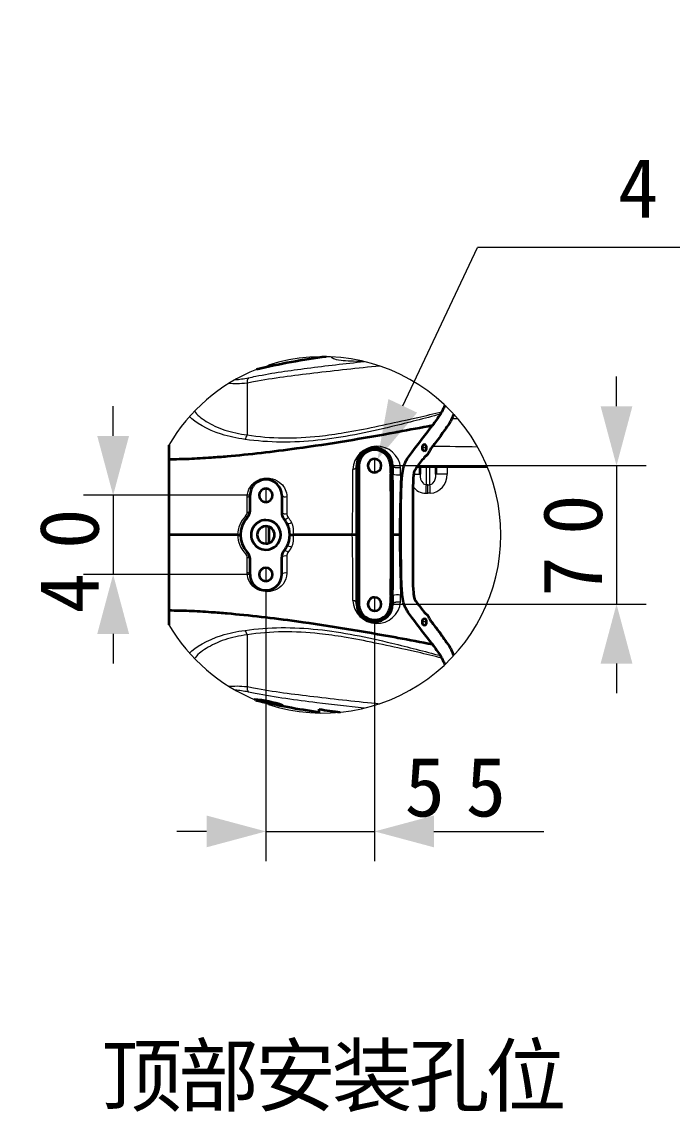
# Model space of a CAD drawing. Header units: millimetres. Extents: x 116 to 5831, y 100 to 4110.
# Drawn here: x 4624 to 5063, y 899 to 1634 of the extents above; entities that cross this region are included whole.
import ezdxf

# ---------------------------------------------------------------- set-up
doc = ezdxf.new("R2010")
doc.units = ezdxf.units.MM
doc.header["$MEASUREMENT"] = 0
doc.layers.get('0').update_dxf_attribs({"lineweight": 18})
doc.layers.add('图层0000', color=7, linetype='Continuous', lineweight=25)
doc.layers.add('图层1', color=7, linetype='Continuous', lineweight=35)
doc.dimstyles.new('线性样式 (GB)', dxfattribs={"dimtxt": 2, "dimasz": 2, "dimexe": 1, "dimexo": 0.5, "dimgap": 0.5, "dimtad": 1, "dimdsep": 46, "dimcen": -2.1272670180000004, "dimclrd": 7, "dimclre": 7, "dimclrt": 7, "dimadec": 0, "dimazin": 0, "dimtfac": 0.7, "dimtmove": 0, "dimatfit": 1, "dimfxl": 1, "dimfrac": 2, "dimtolj": 1, "dimtzin": 0, "dimlwd": 18, "dimlwe": 18, "dimarcsym": 0})

# ---------------------------------------------------------------- blocks, each defined once
blk = doc.blocks.new('DimBlk401')
at = {"layer": '图层0000', "color": 7, "linetype": 'Continuous', "lineweight": 18}
for p, q in [((5024.993500225246, 1375.0095479366848), (5024.993500225246, 1395.0095479366848)), ((4871.876815178376, 1335.0095479366848), (5044.993500225246, 1335.0095479366848)), ((5024.993500225246, 1335.0095479366848), (5024.993500225246, 1241.6762146033525)), ((4871.876815178373, 1241.6762146033525), (5044.993500225246, 1241.6762146033525)), ((5024.993500225246, 1201.6762146033525), (5024.993500225246, 1181.6762146033525))]:
    blk.add_line(p, q, dxfattribs=at)
at = {"layer": '图层0000', "color": 7, "linetype": 'Continuous', "lineweight": -3}
for points in [[(5014.2755325292455, 1375.0095479366848), (5024.993500225246, 1335.0095479366848), (5035.711467921246, 1375.0095479366848)], [(5035.7114679212455, 1201.6762146033525), (5024.993500225246, 1241.6762146033525), (5014.275532529246, 1201.6762146033525)]]:
    blk.add_solid(points, dxfattribs=at)
at = {"layer": '图层0000', "color": 7, "linetype": 'Continuous', "lineweight": 18, "insert": (5015.889022108167, 1288.3428812700186), "char_height": 40, "attachment_point": 8, "rotation": 90, "line_spacing_factor": 1.2}
blk.add_mtext('\\T1.531250;\\W1;\\FSimSun|b0|i0;70', dxfattribs=at)
blk = doc.blocks.new('DimBlk402')
at = {"layer": '图层0000', "color": 7, "linetype": 'Continuous', "lineweight": 18}
for p, q in [((4685.578522197902, 1355.0095479366846), (4685.578522197902, 1375.0095479366846)), ((4778.543481845041, 1315.0095479366846), (4665.578522197902, 1315.0095479366846)), ((4685.578522197902, 1315.0095479366846), (4685.578522197902, 1261.6762146033514)), ((4778.543481845041, 1261.6762146033514), (4665.578522197902, 1261.6762146033514)), ((4685.578522197902, 1221.6762146033514), (4685.578522197902, 1201.6762146033514))]:
    blk.add_line(p, q, dxfattribs=at)
at = {"layer": '图层0000', "color": 7, "linetype": 'Continuous', "lineweight": -3}
for points in [[(4674.860554501902, 1355.0095479366846), (4685.578522197902, 1315.0095479366846), (4696.296489893903, 1355.0095479366846)], [(4696.296489893902, 1221.6762146033514), (4685.578522197902, 1261.6762146033514), (4674.860554501903, 1221.6762146033514)]]:
    blk.add_solid(points, dxfattribs=at)
at = {"layer": '图层0000', "color": 7, "linetype": 'Continuous', "lineweight": 18, "insert": (4676.474044080824, 1278.8457489013672), "char_height": 40, "attachment_point": 8, "rotation": 90, "line_spacing_factor": 1.2}
blk.add_mtext('\\T1.593750;\\W1;\\FSimSun|b0|i0;40', dxfattribs=at)
blk = doc.blocks.new('DimBlk403')
at = {"layer": '图层0000', "color": 7, "linetype": 'Continuous', "lineweight": 18}
for p, q in [((4788.543481845041, 1251.6762146033514), (4788.543481845041, 1068.5566096380353)), ((4861.876815178376, 1231.6762146033514), (4861.876815178376, 1068.5566096380353)), ((4748.543481845041, 1088.5566096380353), (4728.543481845041, 1088.5566096380353)), ((4788.543481845041, 1088.5566096380353), (4861.876815178376, 1088.5566096380353)), ((4901.876815178376, 1088.5566096380353), (4976.025495529175, 1088.5566096380353))]:
    blk.add_line(p, q, dxfattribs=at)
at = {"layer": '图层0000', "color": 7, "linetype": 'Continuous', "lineweight": -3}
for points in [[(4748.543481845041, 1077.8386419420353), (4788.543481845041, 1088.5566096380353), (4748.543481845041, 1099.2745773340353)], [(4901.876815178376, 1099.2745773340353), (4861.876815178376, 1088.5566096380353), (4901.876815178376, 1077.8386419420353)]]:
    blk.add_solid(points, dxfattribs=at)
at = {"layer": '图层0000', "color": 7, "linetype": 'Continuous', "lineweight": 18, "insert": (4923.338928222656, 1097.9595949687064), "char_height": 40, "attachment_point": 8, "line_spacing_factor": 1.2}
blk.add_mtext('\\T1.515625;\\W1;\\FSimSun|b0|i0;55', dxfattribs=at)
blk = doc.blocks.new('DimBlk404')
at = {"layer": '图层0000', "color": 7, "linetype": 'Continuous', "lineweight": 18}
for p in [(4880.886139540953, 1375.2819127177124), (5388.026663714641, 1481.9584480682227)]:
    blk.add_line(p, (4931.2394990563325, 1481.9584480682227), dxfattribs=at)
at = {"layer": '图层0000', "color": 7, "linetype": 'Continuous', "lineweight": -3}
blk.add_solid([(4871.193671619592, 1379.856942458151), (4863.811896101513, 1339.1091299802622), (4890.578607462313, 1370.7068829772734)], dxfattribs=at)
at = {"layer": '图层0000', "color": 5, "linetype": 'Continuous', "lineweight": 18, "insert": (5190.265481898182, 1501.3614336410376), "char_height": 40, "attachment_point": 8, "line_spacing_factor": 1.2}
blk.add_mtext('\\T1.515625;\\W1;\\FSimSun|b0|i0;4X M8{\\Fgdt;x}15', dxfattribs=at)
blk = doc.blocks.new('ViewBlk20')
at = {"layer": '图层0000', "color": 251, "linetype": 'Continuous', "lineweight": 18}
for p, q in [((4775.876815176799, 1390.5928198632892), (4775.876815176799, 1355.6398955484706)), ((4896.889752640622, 1347.0095479366846), (4893.953130597374, 1347.0095479366846)), ((4861.876815178376, 1339.542881270018), (4861.876815178376, 1335.0095479366848)), ((4851.210148511667, 1335.0095479366848), (4849.876815178376, 1335.0095479366848)), ((4861.876815178376, 1335.0095479366848), (4861.876815178376, 1330.4762146033513)), ((4872.543481845111, 1335.0095479366848), (4873.876815178375, 1335.0095479366848)), ((4896.543481843466, 1334.2762146033515), (4896.543481843466, 1322.1465122193822)), ((4899.210148510132, 1322.1465122193822), (4899.210148510132, 1334.2762146033515)), ((4910.763078101467, 1334.2762146033515), (4910.763078101467, 1329.146698146749)), ((4872.717247777052, 1329.239182752628), (4874.007139627352, 1329.2925276783044)), ((4888.216094874373, 1329.1466981467486), (4892.543481843466, 1329.1466981467488)), ((4910.763078101467, 1329.1466981467488), (4903.210148510133, 1329.1466981467488)), ((4788.543481845043, 1319.542881270018), (4788.543481845043, 1315.0095479366848)), ((4788.543481845043, 1315.0095479366848), (4788.543481845043, 1310.4762146033513)), ((4896.445008185169, 1316.373009527486), (4897.876815176799, 1316.3673238380252)), ((4897.876815176799, 1322.1408265299215), (4896.543481843466, 1322.1465122193822)), ((4897.876815176799, 1322.1408265299215), (4899.210148510132, 1322.1465122193822)), ((4897.876815176799, 1316.3673238380252), (4897.876815176799, 1322.1408265299215)), ((4899.308622168429, 1316.373009527486), (4897.876815176799, 1316.3673238380252)), ((4775.971128962872, 1303.7515072007614), (4775.958929700822, 1313.959074559316)), ((4802.685328543646, 1314.1000897219587), (4802.6297615758485, 1302.68188137076)), ((4788.543481845043, 1294.2095479366847), (4788.543481845043, 1288.342881270018)), ((4788.543481845043, 1288.342881270018), (4788.543481845043, 1282.4762146033515)), ((4775.958929700822, 1262.7266879807125), (4775.971128962872, 1272.9342553392746)), ((4802.629761575848, 1274.0038811692762), (4802.685328543646, 1262.5856728180834)), ((4788.543481845043, 1266.2095479366847), (4788.543481845043, 1261.6762146033514)), ((4788.543481845043, 1261.6762146033514), (4788.543481845043, 1257.142881270018)), ((4849.876815178376, 1241.6762146033514), (4851.21014851164, 1241.6762146033514)), ((4861.876815178376, 1246.2095479366847), (4861.876815178376, 1241.6762146033514)), ((4861.876815178376, 1241.6762146033514), (4861.876815178376, 1237.142881270018)), ((4873.876815178375, 1241.6762146033514), (4872.543481845111, 1241.6762146033514)), ((4874.0071396273515, 1247.3932348617152), (4872.717247777051, 1247.4465797873916)), ((4861.876815178376, 1231.0095479366162), (4861.876815178376, 1229.6762146033514)), ((4896.889752640622, 1229.6762146033514), (4893.953130597374, 1229.6762146033514)), ((4775.876815176799, 1221.0458669915652), (4775.876815176799, 1186.0929426767468)), ((4824.489852695844, 1168.2987303931995), (4824.489852695844, 1170.1649618294118))]:
    blk.add_line(p, q, dxfattribs=at)
at = {"layer": '图层0000', "color": 7, "linetype": 'Continuous', "lineweight": 18}
for centre, radius, start, end in [((4826.912696730342, 1288.342881270018), 120.06859844668753, 0, 107.76565953398318), ((4826.912696730343, 1288.3428812700172), 120.0685984466883, 111.80114301850547, 149.7371607218869), ((4826.912696730341, 1288.3428812700186), 120.06859844668841, 252.23434046601741, 0), ((4826.9126967303455, 1288.3428812700204), 120.06859844669114, 210.26417806492103, 248.19775889861435)]:
    blk.add_arc(centre, radius, start, end, dxfattribs=at)
at = {"layer": '图层0000', "color": 251, "linetype": 'Continuous', "lineweight": 18}
for centre, radius, start, end in [((4780.938198546774, 1391.1562691988975), 5.092649288106077, 143.34631011208245, 186.35219442821557), ((4913.453798675418, 1115.9714164826132), 250.51226887232212, 88.93462053968739, 89.90769426820412), ((4766.306630961843, 1358.2547058716184), 9.920970664921915, 325.77075449959176, 344.71835943622494), ((4894.20947095334, 1363.8573804055216), 15.079567764834055, 324.69889995656615, 329.7688430809562), ((4863.390414560201, 1331.9012526176775), 16.112864177238325, 5.8189957843509985, 178.04841512662574), ((2753.1468470474374, 1331.6230445677434), 2094.140212703535, 358.81576828248984, 0.022624889150005146), ((4846.897600458688, 1335.4339863453208), 3.0092969791539774, 277.43286738374064, 351.8918312240825), ((4456.891643471166, 1339.9931324713887), 422.57796176100334, 358.4907626734747, 359.1243145283764), ((4877.780906871714, 1342.8947708122016), 14.11603122298481, 254.49401036430484, 276.2717815875854), ((7078.57854069648, 1257.4209970939505), 2200.415616164101, 178.13941618399008, 179.1948103975006), ((4898.428994713464, 1328.6843707513026), 12.342745223118598, 274.0867489278051, 2.1466542743835126), ((4776.161981595459, 1315.86436723402), 1.916082004559723, 263.91680384716204, 333.50442056887573), ((4801.667526832658, 1317.3052408984029), 3.362872936456295, 223.05171911811615, 287.61734240841275), ((4896.759286999933, 1327.520737891168), 11.152157586935678, 215.65094670707788, 268.3851345536573), ((5161.593597700717, 1314.7381897468438), 265.15362935060824, 178.39896268282456, 179.6467373749051), ((4634.1600326563475, 1314.738189746877), 265.15362934714153, 0.35326262509235246, 1.6010373171892063), ((4788.057501272372, 1288.039916794673), 18.525396101940853, 135.43359725821273, 179.0629425926121), ((4772.106506423426, 1303.7522908749665), 3.8646226189014388, 315.42308614493146, 359.98838147234375), ((4738.837193638322, 1263.2260762857666), 52.22522332371821, 44.61994040733227, 46.39002587608709), ((4776.254665450157, 1305.7702447118697), 2.0385519562613243, 262.00496999802925, 322.72485352976855), ((4801.62901656862, 1306.6429671729304), 4.085546634374481, 233.69703120254246, 284.1787394524372), ((4806.489675286873, 1302.6648505752728), 3.8599512826649978, 179.74719995208454, 220.5649441490428), ((4801.303855610979, 1301.8041600700087), 2.792699632505739, 259.0223597929549, 323.7977520133277), ((4803.692182265027, 1299.1741375397055), 3.1800325444906625, 252.58774997464343, 312.2411334540225), ((4789.378886699931, 1288.0506601976904), 18.64235481221415, 28.059794532957852, 40.48701197457494), ((4793.902709084992, 1290.8765872285976), 13.326000902039105, 349.03948275073003, 26.486881431144862), ((4788.057069687512, 1288.6456647514876), 18.524961615639462, 180.9365195171202, 224.56694063205603), ((4793.9025405440825, 1285.8091982883461), 13.326161999953621, 333.51335333370605, 10.960282484415089), ((2751.9704552891085, 1245.050792560582), 2095.3165996976904, 359.9777139099805, 1.1838929183869928), ((7078.602193073761, 1319.2653157768054), 2200.4392739395034, 180.8051952761359, 181.8605781423738), ((4803.692182265027, 1277.5116250003348), 3.1800325444867275, 47.75886654594011, 107.41225002536301), ((4789.378886700005, 1288.63510234229), 18.64235481212244, 319.5129880254122, 331.94020546708543), ((4738.837193641613, 1313.4596862509225), 52.225223319022405, 313.60997412383045, 315.38005959274403), ((4772.106496673298, 1272.9334676673893), 3.8646323698434886, 0.011677766644226957, 44.57685461611383), ((4776.254665450155, 1270.9155178281644), 2.038551956263295, 37.27514647024623, 97.99503000191129), ((4801.629016568619, 1270.0427953671121), 4.085546634368616, 75.82126054754099, 126.3029687975001), ((4801.30385561098, 1274.881602470032), 2.7926996325017566, 36.20224798661907, 100.9776402070611), ((4806.490009405601, 1274.0207893237662), 3.8602848590234116, 139.43689799684861, 180.25095790197093), ((4776.161981595459, 1260.8213953060092), 1.9160820045586555, 26.495579431069498, 96.08319615284081), ((4801.667526832659, 1259.3805216416345), 3.362872936460683, 72.38265759162783, 136.94828088182933), ((4863.39040780816, 1244.784309934986), 16.112850619777227, 181.95087496704832, 354.18171412177816), ((4846.8976004587075, 1241.2517761947968), 3.009296979124744, 8.108168774893628, 82.56713261653665), ((4877.780906871712, 1233.7909917278714), 14.116031222932923, 83.72821841238034, 105.50598963575007), ((4456.891643588543, 1236.6926300710932), 422.57796164360315, 0.8756854715353067, 1.509237326610178), ((4766.306630961873, 1218.4310566684346), 9.920970664886989, 15.281640563725945, 34.22924550042728), ((4780.938198546766, 1185.5294933411371), 5.092649288099418, 173.64780557176013, 216.65368988796226)]:
    blk.add_arc(centre, radius, start, end, dxfattribs=at)
for points, knots in [([(4776.852577769445, 1394.1964632117047), (4778.471828167627, 1394.519947270733), (4791.556169441584, 1397.3191399060308), (4817.441375261922, 1400.8648161915207), (4841.975604439735, 1403.791251248008), (4854.860015918116, 1405.1136639306164)], [0, 0, 0, 0, 0.003953849108734564, 0.03163079286987641, 0.06176216905593185, 0.06176216905593185, 0.06176216905593185, 0.06176216905593185]), ([(4854.259997517363, 1405.255641363243), (4848.023584415167, 1405.1599240353423), (4835.852845164391, 1405.7854679747347), (4832.289873574415, 1407.4378093048686), (4833.357080252237, 1408.238411853833)], [0.0025174376739271623, 0.0025174376739271623, 0.0025174376739271623, 0.0025174376739271623, 0.021602797779125486, 0.04794713994350268, 0.04794713994350268, 0.04794713994350268, 0.04794713994350268]), ([(4865.408539855858, 1402.0729933556368), (4850.434126887285, 1400.691917203612), (4821.867910618219, 1397.3475556847106), (4792.127465086534, 1393.7923917931362), (4777.341088292123, 1390.796341769325), (4775.876815176799, 1390.5928198632892)], [0.04425148906855001, 0.04425148906855001, 0.04425148906855001, 0.04425148906855001, 0.0792344852412975, 0.11164859284001016, 0.11525016035097825, 0.11525016035097825, 0.11525016035097825, 0.11525016035097825]), ([(4774.509225638091, 1352.6741055892628), (4769.004912615158, 1353.4684381120942), (4753.4015629825, 1356.502497174987), (4740.588030635855, 1364.1960853297235), (4737.0646609555515, 1367.9908492313134)], [0, 0, 0, 0, 0.013597692506900846, 0.03937224767692414, 0.03937224767692414, 0.03937224767692414, 0.03937224767692414]), ([(4740.493625352305, 1371.6988194814599), (4741.135204270165, 1370.6540905226307), (4743.032888963445, 1368.362580508588), (4749.767596929258, 1363.742776912734), (4760.536088127275, 1358.4146431081172), (4770.699638172447, 1356.4311234866477), (4775.876815176799, 1355.6398955484706)], [0.0618220748523396, 0.0618220748523396, 0.0618220748523396, 0.0618220748523396, 0.06991812092142255, 0.076274313732461, 0.0889866993545381, 0.10169908497661513, 0.10169908497661513, 0.10169908497661513, 0.10169908497661513]), ([(4906.297514743076, 1369.708632238684), (4895.447807039726, 1366.741511825146), (4868.150260860402, 1359.6951281893012), (4823.397473413922, 1350.2725898773206), (4790.547087892918, 1350.3596667968784), (4774.509225638091, 1352.6741055892628)], [0, 0, 0, 0, 0.02638655846610725, 0.06596639616526796, 0.10554623386442853, 0.10554623386442853, 0.10554623386442853, 0.10554623386442853]), ([(4775.876815176799, 1355.6398955484706), (4791.771433605195, 1353.2107210858956), (4813.569980885045, 1353.1318716505737), (4849.719257280811, 1358.2790376061448), (4871.732209230267, 1363.322388756872), (4893.694783677611, 1367.9901152917323), (4901.833622613352, 1370.0543940007), (4907.245235682123, 1371.334942272409)], [0, 0, 0, 0, 0.03911947044794046, 0.05215929393058729, 0.08475885263720438, 0.09127876437852782, 0.10431858786117472, 0.10431858786117472, 0.10431858786117472, 0.10431858786117472]), ([(4775.958929700822, 1313.959074559316), (4775.953437415108, 1318.7196174582518), (4779.294819031466, 1323.89052576613), (4787.364487270678, 1326.8591782342546), (4793.3328002588005, 1326.630873131452), (4799.920031510112, 1322.946564353849), (4802.702646688945, 1317.651157699789), (4802.685328543646, 1314.1000897219587)], [0, 0, 0, 0, 0.011740881836830648, 0.012808234731087977, 0.019212352096631854, 0.02561646946217557, 0.03415529261623386, 0.03415529261623386, 0.03415529261623386, 0.03415529261623386]), ([(4892.543481843466, 1329.146698146749), (4892.543481843466, 1326.974338774659), (4893.039175880441, 1324.0259351501845), (4895.720702203721, 1322.165225518333), (4896.543481843466, 1322.1465122193822)], [0, 0, 0, 0, 0.005446396299639258, 0.00726186173285237, 0.00726186173285237, 0.00726186173285237, 0.00726186173285237]), ([(4899.210148510132, 1322.1465122193822), (4900.0327965647975, 1322.1652225255636), (4902.677095726116, 1323.9846652466529), (4903.210148510133, 1326.9747736403995), (4903.210148510133, 1329.146698146749)], [0, 0, 0, 0, 0.0018226770817083293, 0.007290708326833317, 0.007290708326833317, 0.007290708326833317, 0.007290708326833317]), ([(4802.685328543646, 1262.5856728180834), (4802.6983292754285, 1259.9198860591441), (4801.568458461945, 1256.576147490729), (4797.930947309108, 1252.6638941623419), (4793.642544137679, 1250.2171960603896), (4787.34946038614, 1249.780762924722), (4779.186659539244, 1252.797469874236), (4775.953937592351, 1258.3996831655943), (4775.958929700822, 1262.7266879807125)], [0, 0, 0, 0, 0.006390315331205096, 0.008520420441606735, 0.014910735772811344, 0.020235998548815144, 0.023431156214417423, 0.03408168176642494, 0.03408168176642494, 0.03408168176642494, 0.03408168176642494]), ([(4737.0646609555515, 1208.6949133087214), (4740.588030635787, 1212.4896772103218), (4753.401562982497, 1220.1832653650486), (4769.004912615159, 1223.2173244279418), (4774.509225638091, 1224.0116569507732)], [0.06880487051846898, 0.06880487051846898, 0.06880487051846898, 0.06880487051846898, 0.09435497872990987, 0.10783426140561093, 0.10783426140561093, 0.10783426140561093, 0.10783426140561093]), ([(4775.876815176799, 1221.0458669915652), (4770.69479302923, 1220.253898570173), (4760.521491591742, 1218.2681177724387), (4749.746537863193, 1212.9316917366596), (4743.024770694809, 1208.3145738296057), (4741.132865547923, 1206.0278249217665), (4740.493645473301, 1204.9869221981878)], [0, 0, 0, 0, 0.012883599523951636, 0.025767199047903235, 0.032208998809879, 0.04037633033083821, 0.04037633033083821, 0.04037633033083821, 0.04037633033083821]), ([(4774.509225638091, 1224.0116569507732), (4790.547087892907, 1226.3260957431564), (4823.397473413932, 1226.4131726627197), (4868.150260860413, 1216.9906343507305), (4895.4478070397945, 1209.9442507148701), (4906.297514743076, 1206.9771303013524)], [0, 0, 0, 0, 0.03923869491200987, 0.07847738982401987, 0.10463651976535993, 0.10463651976535993, 0.10463651976535993, 0.10463651976535993]), ([(4907.245235682123, 1205.3508202676276), (4901.833622613374, 1206.631368539331), (4893.694783677611, 1208.6956472483032), (4871.732209230281, 1213.363373783163), (4849.719257280833, 1218.406724933886), (4813.569980885053, 1223.5538908894637), (4791.771433605185, 1223.4750414541381), (4775.876815176799, 1221.0458669915652)], [0, 0, 0, 0, 0.013157854910548675, 0.019736782365823016, 0.0526314196421948, 0.0657892745527435, 0.10526283928438956, 0.10526283928438956, 0.10526283928438956, 0.10526283928438956]), ([(4775.876815176799, 1186.0929426767468), (4777.3410882921235, 1185.8894207707099), (4792.127465086531, 1182.893370746909), (4821.86791061822, 1179.338206855322), (4850.434126887286, 1175.9938453364248), (4865.408539855858, 1174.6127691843992)], [0, 0, 0, 0, 0.0035959527644057114, 0.03595952764405648, 0.07088798626977576, 0.07088798626977576, 0.07088798626977576, 0.07088798626977576]), ([(4854.860606855804, 1171.5722400429918), (4844.126336374179, 1172.6733476204774), (4819.452995973498, 1175.6682317119803), (4793.5141641137925, 1178.9538181920252), (4778.353935092498, 1182.1893672353958), (4776.852577769445, 1182.4892993283318)], [0.05564334315115316, 0.05564334315115316, 0.05564334315115316, 0.05564334315115316, 0.08078887996303907, 0.11383887631155504, 0.11751109812805685, 0.11751109812805685, 0.11751109812805685, 0.11751109812805685])]:
    blk.add_open_spline(points, degree=3, knots=knots, dxfattribs=at)
for points in [[(4775.876815176799, 1390.5928198632892), (4771.089210866359, 1389.9273822858252), (4766.867005400769, 1390.1421308076679), (4763.615202923746, 1390.3717772297205)], [(4768.003629410264, 1392.966923059802), (4770.565911821042, 1393.1283833074085), (4773.607262698428, 1393.5481337790363), (4776.852577769445, 1394.1964632117047)], [(4931.37062812084, 1347.545996919196), (4921.511766858809, 1347.7144791239461), (4911.256162461206, 1347.8487248928548), (4900.917357890989, 1347.868107897471)], [(4763.61520292375, 1186.3139853103157), (4766.867005400774, 1186.5436317323688), (4771.089210866363, 1186.7583802542117), (4775.876815176799, 1186.0929426767468)], [(4776.852577769445, 1182.4892993283318), (4773.607262698428, 1183.1376287609983), (4770.565911821039, 1183.5573792326281), (4768.003629410266, 1183.718839480234)]]:
    blk.add_open_spline(points, degree=3, dxfattribs=at)
for points, weights in [([(4879.420251566068, 1333.5348736139513), (4877.443700145072, 1333.2045148081515), (4875.6602576617215, 1333.6789491936745), (4873.876815178369, 1334.1533835791972), (4873.876815178375, 1335.0095479366896)], [1, 0.8815155640035898, 1, 0.8815155640035898, 1]), ([(4873.876815178375, 1241.6762146033466), (4873.876815178368, 1242.532378960839), (4875.6602576617215, 1243.006813346362), (4877.443700145073, 1243.4812477318847), (4879.420251566068, 1243.150888926085)], [1, 0.8815155640035951, 1, 0.8815155640035951, 1])]:
    blk.add_rational_spline(points, weights, degree=2, knots=[0, 0, 0, 0.5, 0.5, 1, 1, 1], dxfattribs=at)
at = {"layer": '图层1', "color": 7, "linetype": 'Continuous', "lineweight": 35}
for p, q in [((4790.2768151768, 1402.6857014020518), (4790.2768151768, 1401.6471707021458)), ((4723.2101485108815, 1348.8594064986069), (4723.210148511183, 1339.154530814255)), ((4723.210148511183, 1339.154530814255), (4723.210148510133, 1288.342881270018)), ((4849.876815178376, 1241.6762146033514), (4849.876815178376, 1335.0095479366848)), ((4851.210148511667, 1335.0095479366848), (4851.21014851164, 1241.6762146033514)), ((4872.543481845084, 1334.6118733619724), (4872.543481845111, 1335.0095479366848)), ((4872.543481845084, 1334.6118733619724), (4873.876815178375, 1334.6118733619724)), ((4873.876815178375, 1335.0095479366848), (4873.876815178375, 1334.6118733619724)), ((4937.847800380361, 1334.2762146033515), (4890.552927993245, 1334.2762146033515)), ((4892.543481843466, 1329.146698146749), (4892.543481843466, 1334.2762146033515)), ((4903.210148510133, 1334.2762146033515), (4903.210148510133, 1329.146698146749)), ((4777.876815178376, 1304.5356094063577), (4777.876815178376, 1315.0095479366848)), ((4799.210148511709, 1315.0095479366848), (4799.210148511709, 1303.350434921774)), ((4790.676815176799, 1282.877840860891), (4790.676815176799, 1293.8079216791452)), ((4769.5345826778175, 1288.342881270018), (4723.210148510133, 1288.342881270018)), ((4723.210148510133, 1288.342881270018), (4723.210148511183, 1237.5312317257815)), ((4769.5345826778175, 1288.342881270018), (4771.343481843466, 1288.342881270018)), ((4804.676815176799, 1288.3428812700122), (4806.985622910153, 1288.342881270018)), ((4846.839770550531, 1288.342881270018), (4806.985622910153, 1288.342881270018)), ((4849.876815178371, 1288.342881270018), (4846.839770550531, 1288.342881270018)), ((4874.2021032582825, 1288.3428660400014), (4873.087730129488, 1288.3428812639959)), ((4878.380203969121, 1288.342881270018), (4874.2021032582825, 1288.3428660400014)), ((4879.483389194212, 1288.342881270018), (4878.380203969121, 1288.342881270018)), ((4777.876815178376, 1261.6762146033514), (4777.876815178376, 1272.150153133678)), ((4799.210148511709, 1261.6762146033514), (4799.210148511709, 1273.3353276182622)), ((4872.543481845111, 1241.6762146033514), (4872.543481845084, 1242.07388917804)), ((4873.876815178375, 1242.0738891780497), (4872.543481845084, 1242.07388917804)), ((4873.876815178375, 1242.0738891780497), (4873.876815178375, 1241.6762146033514)), ((4723.210148511183, 1237.5312317257815), (4723.210148510882, 1227.8263560414296)), ((4790.2768151768, 1175.0385918378904), (4790.276815176799, 1174.0000611379842)), ((4824.377304945436, 1168.3010547200656), (4824.377304945436, 1169.6311094473742)), ((4824.5788657568555, 1168.2969668624921), (4824.5788657568555, 1170.8570147842356))]:
    blk.add_line(p, q, dxfattribs=at)
for centre, radius, start, end in [((4890.792602992304, 937.9405828483973), 474.4497161836418, 97.44752433857994, 103.21610561922664), ((15878.643408660393, -3490.4966978679486), 12000.374359456493, 156.07693952978192, 156.10009958800026), ((5007.075169324884, 1293.5936391725863), 126.29183596916394, 142.93710675685946, 147.20131425552327), ((4899.759145961656, 1374.6081154172762), 8.170385654248976, 323.15418877020755, 336.38341446002283), ((7621.371552992358, 134.4328452989376), 2974.65644208582, 155.4657212178171, 155.57152897079982), ((4994.091407356331, 1299.5097791805315), 103.75184826663843, 142.23091552242812, 147.70083086798186), ((4905.829173051568, 1367.8440481534067), 7.871702950841208, 322.534084516325, 335.84240354166377), ((5607.75409394058, 807.0725456979886), 889.9861375112812, 142.00442563514642, 142.69082937149975), ((4861.876815178376, 1335.0095479366846), 11.999999999999833, 89.99999999939206, 179.99999999999895), ((4861.876815178376, 1335.0095479366848), 10.666666666735571, 0, 180), ((4861.876815178374, 1335.0095479366848), 12.000000000000124, 0, 89.99999999938336), ((4895.878439949774, 1347.3145550666598), 1.949319227775743, 103.55861291369145, 189.00197658628719), ((4895.878439949775, 1346.7045408067092), 1.9493192277762985, 170.9980234137104, 256.4413870862566), ((4894.96444328822, 1347.314555066659), 1.949319227777146, 350.998023413741, 76.44138708618173), ((4894.964443288221, 1346.7045408067097), 1.949319227776261, 283.5586129137694, 9.00197658627638), ((4894.170789220338, 1345.7587840016843), 4.803671262935149, 302.0603134119062, 343.4991223059165), ((4905.944423450241, 1341.9953330829808), 7.558628818487966, 143.35132642135895, 161.49459733242298), ((4861.876815178375, 1335.0095479366862), 4.533333333332372, 89.9999999999885, 270.0000000000115), ((4861.876815178376, 1335.009547936685), 4.533333333333632, 270, 90), ((4899.14132750318, 1337.4038980936093), 4.9204573736600254, 119.46982593534263, 143.5230572174189), ((5017.4513052651755, 1336.6093908583152), 144.92159040148715, 180.7897577299779, 182.91512162009363), ((5069.0209689072635, 1336.7316534052466), 195.1556665895102, 180.62235875844223, 182.18458323559355), ((4788.543481845044, 1315.0095479366846), 10.666666666666998, 89.99999999998535, 179.99999999999878), ((4788.543481845043, 1315.0095479366855), 10.666666666666204, 0, 89.99999999998046), ((3452.381423677391, 1295.922435905722), 1420.7265250009675, 359.69432642805526, 1.3437378347685942), ((2739.197589108134, 1298.653284991749), 2135.02940967577, 359.72330789243307, 0.8222648112902833), ((4788.543481845043, 1315.0095479366857), 4.533333333333826, 90, 270), ((4788.543481845043, 1315.0095479366846), 4.533333333333509, 270, 90), ((4771.210148511711, 1304.5356094063584), 6.666666666666105, 316.0544804320929, 0), ((4805.876815178375, 1303.350434921774), 6.666666666667184, 180, 220.0294200392407), ((4788.010148510131, 1288.342881270018), 16.66666666666641, 136.05448043211098, 223.94551956789016), ((4788.543481845042, 1288.3428812700183), 9.999999999999613, 89.9999999999948, 270.0000000000052), ((4788.543481845042, 1288.3428812700186), 5.866666666666067, 89.99999999999112, 270.00000000000887), ((4788.543481845043, 1288.3428812700176), 9.9999999999997, 270, 90), ((4788.543481845042, 1288.3428812700186), 5.866666666666865, 270.00000000000887, 89.99999999999112), ((4788.010148510146, 1288.3428812700286), 16.666666666649668, 27.89266439075813, 40.029420039240165), ((4788.010148510135, 1288.3428812700183), 16.66666666666544, 0, 27.892664390771507), ((4788.010148510135, 1288.342881270018), 16.666666666664085, 332.10733560922625, 0), ((3452.640797451311, 1280.76097694762), 1420.4671674586152, 358.65611157512853, 0.3058241617376353), ((2741.506160344811, 1278.0214786339561), 2132.72091844141, 359.17714061243487, 0.27728627802682915), ((4788.010148510165, 1288.3428812699947), 16.666666666626995, 319.9705799607525, 332.10733560924916), ((4771.21014851171, 1272.150153133678), 6.6666666666663685, 0, 43.9455195678921), ((4805.876815178377, 1273.335327618262), 6.666666666668391, 139.97057996076282, 179.99999999999804), ((4788.543481845043, 1261.676214603352), 4.533333333333598, 90, 270), ((4788.543481845041, 1261.676214603352), 4.533333333334168, 270.000000000023, 89.999999999977), ((4788.543481845043, 1261.6762146033518), 10.666666666667242, 179.99999999999756, 0), ((4861.876815178377, 1241.6762146033523), 12.000000000000862, 179.99999999999568, 269.9999999999956), ((4861.876815178376, 1241.6762146033514), 10.666666666734923, 180, 270), ((4861.876815178375, 1241.6762146033518), 4.5333333333331165, 89.9999999999885, 270.0000000000115), ((4861.876815178376, 1241.6762146033514), 4.533333333333146, 270, 90), ((4861.876815178376, 1241.6762146033504), 10.666666666734129, 270, 0), ((4861.876815178375, 1241.6762146033516), 12.000000000000293, 270.0000000000043, 0), ((5017.561604489464, 1240.0728043355239), 145.03192833251356, 177.08568694366303, 179.20943370629476), ((5068.69389858209, 1239.9621223872564), 194.82852857040268, 177.81410511162576, 179.37895289434925), ((4899.141327503269, 1239.2818644465292), 4.9204573737924715, 216.47694278291786, 240.53017406433605), ((4894.170789220342, 1230.9269785383567), 4.8036712629293055, 16.500877694044274, 57.93968658811243), ((4895.8784399497745, 1229.9812217333265), 1.9493192277759626, 103.55861291371745, 189.00197658628298), ((4895.878439949775, 1229.3712074733767), 1.9493192277768205, 170.99802341372362, 256.4413870862613), ((4894.96444328822, 1229.9812217333263), 1.9493192277768066, 350.99802341373436, 76.44138708618017), ((4894.964443288221, 1229.3712074733774), 1.9493192277773286, 283.5586129137616, 9.001976586252395), ((4905.944423450326, 1234.6904294570998), 7.558628818583861, 198.50540266769005, 216.64867357848667), ((5120.551477553235, 1395.889655656763), 275.9638013839566, 216.90435520651775, 218.8955818706257), ((5015.5234330835065, 1292.9665138418975), 130.36654317232563, 212.66141569712337, 217.485821338638), ((5007.089740688358, 1283.1023001373048), 126.30959699704988, 212.7989856889125, 217.06259329905805), ((4905.829173051948, 1208.8417143868562), 7.87170295040103, 24.157596457939324, 37.465915484047244), ((4899.759145962118, 1202.0776471230279), 8.170385653720224, 23.616585539554535, 36.845811230237345), ((15878.643054202366, 6067.182302655747), 12000.373971479848, 203.89990040903666, 203.92306046800414), ((7621.371553023268, 2442.2529172590257), 2974.656442121379, 204.4284710292684, 204.53427878224971), ((4770.719438184347, 1081.3579648277685), 96.68132670292529, 72.36444104837884, 84.0726108575893), ((4812.731333124904, 1286.4785173495538), 113.69688272325646, 254.22039890631692, 263.57590507695335), ((4885.551849883028, 1613.8629676286314), 449.0407110326023, 256.7192568298104, 262.1700264892517), ((4815.969256016621, 1171.6824998880222), 8.65468020953459, 346.28887899753374, 349.90137766222733), ((4801.145151157372, 1173.5193491415444), 23.584465314273125, 351.8231691980196, 353.51834506322064), ((4932.528984107009, 1882.051355603892), 719.340405139123, 261.36912124798613, 262.50594098438773)]:
    blk.add_arc(centre, radius, start, end, dxfattribs=at)
for points, knots in [([(4900.916900472252, 1362.0045285592507), (4893.272185523079, 1360.533024484836), (4884.844735692821, 1358.973141201908), (4854.963323483693, 1353.4206277670496), (4815.533101512798, 1346.828920829332), (4773.231379422533, 1341.9794555933186), (4749.758052680717, 1340.1252482971945), (4737.536156652067, 1339.3914649375615), (4727.819121133551, 1339.1770330530392), (4723.210148511183, 1339.154530814255)], [0, 0, 0, 0, 0.1259650922611626, 0.1337775922611626, 0.4853400922611605, 0.7353400922611609, 0.7978400922611608, 0.8915900922611576, 0.9735167377620231, 0.9735167377620231, 0.9735167377620231, 0.9735167377620231]), ([(4879.483389194212, 1288.342881270018), (4879.9317497538805, 1301.7806993385248), (4878.988626769953, 1317.2660382822924), (4880.990765142899, 1333.0715463331578), (4883.018860477312, 1338.7777004592797), (4889.941392222136, 1347.7129640637716), (4896.278000579577, 1356.1425008631852), (4900.916900472252, 1362.0045285592507)], [0, 0, 0, 0, 0.030267060806225005, 0.034302668913721655, 0.036320472967470006, 0.044391689182463466, 0.064569729719947, 0.064569729719947, 0.064569729719947, 0.064569729719947]), ([(4895.184806590611, 1340.3291062972087), (4893.398964564107, 1337.99010143972), (4890.882768169371, 1335.0690735681499), (4888.395498402058, 1331.0738192062076), (4886.872458565559, 1315.9523805924366), (4887.97659896747, 1301.828074709188), (4887.709532760531, 1288.3428812700197)], [0, 0, 0, 0, 0.007913609456074916, 0.010551479274766629, 0.011870414184112502, 0.04220591709906771, 0.04220591709906771, 0.04220591709906771, 0.04220591709906771]), ([(4900.916900472206, 1214.6812339807993), (4896.299801917695, 1220.515712031238), (4890.001110649511, 1228.8778317426477), (4883.559488509871, 1237.2225590180044), (4880.919292963221, 1243.3196940446257), (4879.186328126644, 1259.6308798972716), (4879.904082940026, 1275.734265322137), (4879.483389194212, 1288.342881270018)], [0, 0, 0, 0, 0.02035976056000014, 0.028503664784000085, 0.028503664784000085, 0.036647569008000064, 0.06515123379199998, 0.06515123379199998, 0.06515123379199998, 0.06515123379199998]), ([(4887.709532760531, 1288.3428812700197), (4887.966228357619, 1275.3813395556585), (4886.997664318252, 1261.446321218456), (4888.3921916528125, 1245.080633835914), (4891.509024169001, 1241.0882933502376), (4894.023038588647, 1237.8783202845566), (4895.18480659061, 1236.356656242828)], [0, 0, 0, 0, 0.029152932809869823, 0.03114063277417913, 0.03710373266710676, 0.042330248676748394, 0.042330248676748394, 0.042330248676748394, 0.042330248676748394]), ([(4723.210148511183, 1237.5312317257815), (4727.819121133551, 1237.508729486997), (4737.536156652068, 1237.2942976024751), (4749.758052680717, 1236.5605142428406), (4773.231379422532, 1234.7063069467176), (4815.5331015127995, 1229.8568417107044), (4854.963323483693, 1223.2651347729868), (4884.844735692821, 1217.7126213381282), (4893.272185523107, 1216.1527380551915), (4900.916900472206, 1214.6812339807993)], [0, 0, 0, 0, 0.08192664550086548, 0.17567664550086226, 0.23817664550086215, 0.4881766455008626, 0.8397391455008605, 0.8475516455008605, 0.9735167377620231, 0.9735167377620231, 0.9735167377620231, 0.9735167377620231])]:
    blk.add_open_spline(points, degree=3, knots=knots, dxfattribs=at)

msp = doc.modelspace()

# ---------------------------------------------------------------- block references
msp.add_blockref('ViewBlk20', (0, 0))

# ---------------------------------------------------------------- texts
at = {"layer": '图层0000', "color": 7, "linetype": 'Continuous', "lineweight": -3, "insert": (4677.518739277254, 899.3943047523462), "char_height": 40, "attachment_point": 7}
msp.add_mtext('{\\fSimSun|b0|i0|c0|p0;\\T0.95000;顶部安装孔位}', dxfattribs=at)

# ---------------------------------------------------------------- dimensions: what is measured, and where the dimension line sits
at = {"layer": '图层0000', "color": 7, "linetype": 'Continuous', "lineweight": -3}
dim = msp.add_diameter_dim_2p(p1=(4863.811896101513, 1339.1091299802622), p2=(4859.9417342552415, 1330.9099658931075), text='\\T1.25;\\W1;\\FSimSun;4X M8{\\Fgdt;x}15', dimstyle='线性样式 (GB)', override={"dimscale": 1, "dimtxt": 40, "dimasz": 40, "dimexe": 20, "dimexo": 10, "dimgap": 20, "dimtad": 1, "dimtih": 1, "dimtoh": 1, "dimdec": 2, "dimlfac": 0.05, "dimrnd": 0, "dimzin": 8, "dimdsep": 46, "dimlunit": 2, "dimtxsty": 'Standard', "dimsah": 1, "dimtsz": 0, "dimcen": 0, "dimdle": 0, "dimse1": 0, "dimse2": 0, "dimsd1": 0, "dimsd2": 1, "dimclrd": 7, "dimclre": 7, "dimclrt": 5, "dimaunit": 0, "dimadec": 2, "dimazin": 2, "dimtol": 0, "dimlim": 0, "dimtp": 0, "dimtm": 0, "dimtfac": 0.699999988079071, "dimtdec": 2, "dimtix": 0, "dimtofl": 0, "dimtmove": 0, "dimatfit": 3, "dimtfillclr": 0, "dimfrac": 2, "dimtzin": 0, "dimlwd": 18, "dimlwe": 18}, dxfattribs=at)
dim.commit()
dim.dimension.update_dxf_attribs({"geometry": 'DimBlk404', "text_midpoint": (5190.265481898182, 1461.9584480682227), "dimtype": 163})
for base, p1, p2, picture, middle in [((5024.993500225246, 1241.6762146033525), (4861.876815178376, 1335.0095479366848), (4861.876815178373, 1241.6762146033525), 'DimBlk401', (5024.993500225246, 1288.3428812700186)), ((4685.578522197902, 1261.6762146033514), (4788.543481845041, 1315.0095479366846), (4788.543481845041, 1261.6762146033514), 'DimBlk402', (4685.578522197902, 1278.8457489013672))]:
    dim = msp.add_linear_dim(base=base, p1=p1, p2=p2, angle=270, text='\\T1.25;\\W1;\\FSimSun;<>', dimstyle='线性样式 (GB)', override={"dimscale": 1, "dimtxt": 40, "dimasz": 40, "dimexe": 20, "dimexo": 10, "dimgap": 10, "dimtad": 1, "dimtih": 0, "dimtoh": 0, "dimdec": 2, "dimlfac": 0.75, "dimrnd": 0, "dimzin": 8, "dimdsep": 46, "dimlunit": 2, "dimpost": '<>', "dimtxsty": 'Standard', "dimsah": 0, "dimtsz": 0, "dimcen": -42.545342445373535, "dimdle": 0, "dimse1": 0, "dimse2": 0, "dimsd1": 0, "dimsd2": 0, "dimclrd": 7, "dimclre": 7, "dimclrt": 7, "dimaunit": 0, "dimadec": 0, "dimazin": 2, "dimtol": 0, "dimlim": 0, "dimtp": 0, "dimtm": 0, "dimtfac": 0.699999988079071, "dimtdec": 2, "dimtix": 0, "dimtofl": 0, "dimtmove": 0, "dimatfit": 1, "dimtfillclr": 0, "dimfrac": 2, "dimtzin": 0, "dimlwd": 18, "dimlwe": 18}, dxfattribs=at)
    dim.commit()
    dim.dimension.update_dxf_attribs({"geometry": picture, "text_midpoint": middle, "dimtype": 160})
dim = msp.add_linear_dim(base=(4861.876815178376, 1088.5566096380353), p1=(4788.543481845041, 1261.6762146033514), p2=(4861.876815178376, 1241.6762146033514), text='\\T1.25;\\W1;\\FSimSun;<>', dimstyle='线性样式 (GB)', override={"dimscale": 1, "dimtxt": 40, "dimasz": 40, "dimexe": 20, "dimexo": 10, "dimgap": 10, "dimtad": 1, "dimtih": 0, "dimtoh": 0, "dimdec": 2, "dimlfac": 0.75, "dimrnd": 0, "dimzin": 8, "dimdsep": 46, "dimlunit": 2, "dimpost": '<>', "dimtxsty": 'Standard', "dimsah": 0, "dimtsz": 0, "dimcen": -42.545342445373535, "dimdle": 0, "dimse1": 0, "dimse2": 0, "dimsd1": 0, "dimsd2": 0, "dimclrd": 7, "dimclre": 7, "dimclrt": 7, "dimaunit": 0, "dimadec": 0, "dimazin": 2, "dimtol": 0, "dimlim": 0, "dimtp": 0, "dimtm": 0, "dimtfac": 0.699999988079071, "dimtdec": 2, "dimtix": 0, "dimtofl": 0, "dimtmove": 0, "dimatfit": 1, "dimtfillclr": 0, "dimfrac": 2, "dimtzin": 0, "dimlwd": 18, "dimlwe": 18}, dxfattribs=at)
dim.commit()
dim.dimension.update_dxf_attribs({"geometry": 'DimBlk403', "text_midpoint": (5016.561815178376, 1088.5566096380353), "dimtype": 160})

doc.saveas('drawing.dxf')
